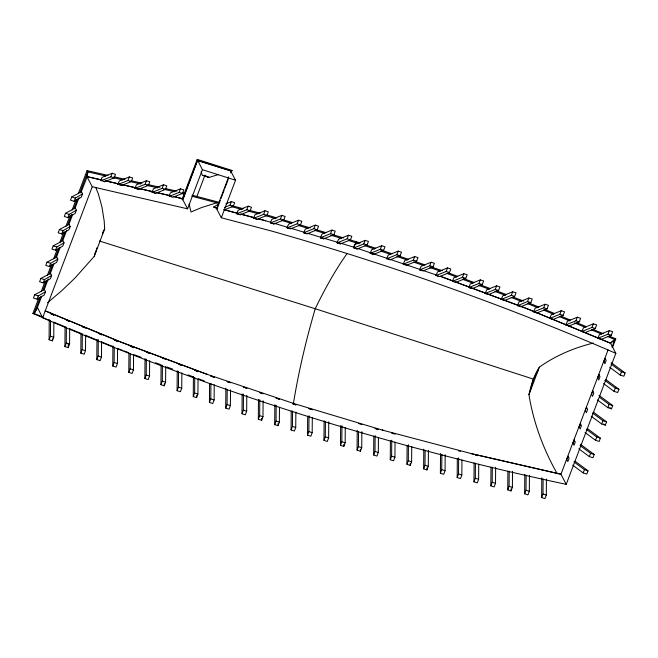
<?xml version="1.0" encoding="UTF-8"?>
<svg xmlns="http://www.w3.org/2000/svg" width="658" height="658" viewBox="0 0 658 658"><rect width="100%" height="100%" fill="white"/><g stroke="black" fill="none" stroke-linecap="round" stroke-linejoin="round"><path stroke-width="0.99" d="M53.866 322.321L53.75 337.266L52.401 340.836L49.087 339.783L49.243 319.689M50.559 320.956L50.436 336.205L53.75 337.266M52.401 340.836L52.418 338.804M69.69 328.844L69.575 344.093L68.226 347.663L64.912 346.61L65.068 326.672M66.384 327.166L66.261 343.04L69.575 344.093M68.226 347.663L68.251 343.641M85.622 335.416L85.499 350.656L84.15 354.226L80.835 353.173L80.992 333.228M80.835 353.173L82.184 349.604L82.308 333.729M101.587 341.995L101.472 357.097L100.115 360.666L96.808 359.613L96.965 339.586M96.808 359.613L98.157 356.044L98.289 339.602M117.56 348.584L117.445 363.537L116.088 367.106L112.773 366.054L112.929 345.944M112.773 366.054L114.13 362.484L114.245 347.218M133.574 354.752L133.459 369.862L132.102 373.431L128.795 372.379L128.943 353.33M128.795 372.379L130.144 368.809L130.259 353.511M149.646 360.757L149.531 376.031L148.182 379.608L144.867 378.547L145.023 358.577M144.867 378.547L146.216 374.978L146.339 359.202M165.726 366.457L165.602 382.208L164.253 385.777L160.939 384.724L161.095 364.836M160.939 384.724L162.287 381.155L162.411 365.206M164.253 385.777L164.27 383.779M181.871 372.806L181.756 388.171L180.399 391.749L177.084 390.688L177.241 370.767M177.084 390.688L178.441 387.118L178.565 371.252M198.05 378.852L197.926 394.076L196.578 397.646L193.263 396.593L193.419 376.582M193.263 396.593L194.62 393.023L194.735 377.618M196.578 397.646L196.594 395.631M214.228 384.667L214.113 399.957L212.756 403.535L209.441 402.474L209.589 383.458M209.441 402.474L210.799 398.904L210.914 383.548M230.514 389.824L230.39 405.591L229.033 409.161L225.727 408.108L225.875 388.171M225.727 408.108L227.076 404.538L227.191 389.701M246.791 395.294L246.668 411.225L245.311 414.795L242.004 413.742L242.152 393.887M242.004 413.742L243.353 410.173L243.476 394.175M263.101 400.78L262.978 416.753L261.629 420.33L258.314 419.269L258.471 399.447M258.314 419.269L259.671 415.7L259.795 399.661M261.629 420.33L261.645 418.34M279.477 407.286L279.362 422.115L278.005 425.685L274.699 424.632L274.847 404.719M274.699 424.632L276.047 421.062L276.171 405.18M278.005 425.685L278.021 423.694M295.861 412.089L295.738 427.478L294.389 431.048L291.075 429.995L291.223 411.003M291.075 429.995L292.432 426.425L292.547 411.011M312.303 417.69L312.188 432.66L310.839 436.229L307.525 435.177L307.673 416.267M307.525 435.177L308.873 431.607L308.997 415.7M328.753 421.811L328.63 437.866L327.273 441.444L323.958 440.383L324.114 420.643M323.958 440.383L325.315 436.813L325.43 421.762M345.269 427.79L345.154 442.842L343.797 446.412L340.49 445.359L340.638 425.627M340.49 445.359L341.839 441.789L341.963 425.726M343.797 446.412L343.813 444.446M361.859 431.607L361.736 447.67L360.387 451.24L357.072 450.187L357.22 430.373M357.072 450.187L358.421 446.618L358.536 431.566M360.387 451.24L360.395 449.266M378.432 437.529L378.317 452.498L376.968 456.068L373.654 455.015L373.802 436.106M373.654 455.015L375.002 451.437L375.126 435.547M395.047 442.184L394.932 457.236L393.583 460.814L390.268 459.753L390.416 440.885M390.268 459.753L391.617 456.183L391.74 440.194M411.735 446.733L411.62 461.793L410.263 465.362L406.957 464.309L407.096 445.515M406.957 464.309L408.305 460.74L408.429 444.676M410.263 465.362L410.279 463.397M428.432 450.286L428.309 466.349L426.952 469.919L423.637 468.866L423.793 449.159M423.637 468.866L424.994 465.288L425.109 450.236M426.952 469.919L426.968 467.871M445.178 454.678L445.055 470.733L443.698 474.311L440.391 473.25L440.539 453.535M440.391 473.25L441.74 469.68L441.855 454.629M461.957 459.958L461.842 475.018L460.485 478.588L457.178 477.535L457.318 458.725M457.178 477.535L458.527 473.966L458.651 457.902M478.744 464.244L478.629 479.304L477.28 482.873L473.966 481.82L474.114 462.961M473.966 481.82L475.315 478.251L475.43 463.191M495.639 467.279L495.515 483.342L494.158 486.912L490.843 485.859L490.991 467.09M490.843 485.859L492.2 482.289L492.316 467.229M512.524 471.293L512.401 487.356L511.052 490.926L507.737 489.873L507.877 471.177M507.737 489.873L509.086 486.295L509.21 471.243M511.052 490.926L511.069 488.886M529.443 475.24L529.32 491.304L527.963 494.874L524.648 493.821L524.804 474.328M524.648 493.821L526.005 490.251L526.12 475.191M546.436 478.983L546.313 495.046L544.956 498.616L541.641 497.563L541.797 477.848M541.641 497.563L542.998 493.994L543.113 478.934M350.443 239.981L356.323 241.741L353.585 247.104M78.318 193.633L87.045 170.611L87.785 171.87L87.218 176.665L80.827 192.942M105.79 175.99L87.785 171.87L86.988 176.681L92.252 186.757L42.63 317.765A2855.449 2704.709 -27.6 0 0 566.225 484.337L615.847 353.33L610.583 343.254L528.226 309.161L455.813 282.06M47.475 302.762L61.556 290.877L75.045 277.98L94.258 256.332L95.204 252.664M557.227 473.735C543.393 449.266 533.367 422.436 528.95 394.627C531.047 384.971 533.967 375.554 539.346 367.18C555.459 355.624 574.08 347.811 593.286 343.073M117.955 184.265L119.263 180.991L129.338 176.92L132.653 177.973L131.296 181.542L121.59 185.466L117.955 184.265L120.504 184.824M135.038 188.196L136.403 184.783L146.454 180.728L149.769 181.781L148.412 185.35L138.624 189.307L135.038 188.196L138.624 189.307M152.105 192.103L153.388 188.846L163.48 184.775L166.795 185.827L165.446 189.397L155.74 193.312L152.105 192.103L155.74 193.312M169.172 196.002L170.373 192.909L180.506 188.821L183.821 189.874L182.472 193.444L172.865 197.318L169.172 196.002L171.713 196.561M236.765 213.628L238.13 210.223L248.173 206.168L251.488 207.221L250.139 210.79L240.269 214.771L236.765 213.628L240.269 214.771M253.618 218.069L254.909 214.829L264.993 210.757L268.308 211.81L266.959 215.38L257.188 219.328L253.618 218.069L257.188 219.328M270.438 222.675L271.721 219.451L281.805 215.38L285.12 216.441L283.762 220.011L273.925 223.975L270.438 222.675L273.925 223.975M287.11 227.693L288.484 224.296L298.518 220.249L301.833 221.302L300.484 224.871L290.54 228.885L287.11 227.693L289.61 228.433M303.782 232.71L305.246 229.14L315.24 225.11L318.554 226.163L317.197 229.732L307.154 233.787L303.782 232.71L307.154 233.787M320.438 237.752L321.918 234.133L331.912 230.094L335.218 231.147L333.869 234.717L323.752 238.805L320.438 237.752L323.818 238.78L320.454 237.711L330.555 233.664L333.869 234.717M337.11 242.695L338.483 239.282L348.526 235.227L351.833 236.28L350.484 239.857L340.531 243.871L337.11 242.695L340.531 243.871M353.765 247.671L355.057 244.431L365.141 240.359L368.447 241.42L367.098 244.99L357.171 248.995L353.765 247.671L357.171 248.995M370.24 253.231L371.647 249.76L381.673 245.714L384.979 246.766L383.63 250.336L373.563 254.399L370.24 253.231L373.563 254.399M386.715 258.775L388.204 255.148L398.18 251.117L401.495 252.17L400.146 255.74L390.029 259.828L386.715 258.775L396.832 254.687L400.146 255.74M403.214 264.212L404.736 260.576L414.68 256.554L417.995 257.615L416.637 261.185L406.529 265.264L403.214 264.212L413.331 260.132L416.637 261.185M436.081 275.381L437.471 271.96L447.498 267.913L450.812 268.966L449.455 272.535L439.421 276.59L436.081 275.381L439.421 276.59M452.408 281.328L453.855 277.75L463.857 273.712L467.172 274.764L465.823 278.334L455.706 282.422L452.408 281.328L453.14 281.599M468.858 287.472L470.297 283.927L480.307 279.889L483.614 280.941L482.265 284.511L472.148 288.599L468.858 287.472L470.092 287.941M485.143 293.493L486.649 289.857L496.609 285.835L499.924 286.888L498.567 290.458L488.458 294.545L485.143 293.493L495.26 289.405L498.567 290.458M501.231 299.423L502.753 295.787L512.697 291.774L516.012 292.826L514.655 296.396L504.546 300.484L501.231 299.423L511.348 295.343L514.655 296.396M533.622 311.9L535.102 308.281L545.087 304.251L548.402 305.304L547.053 308.873L536.936 312.953L533.622 311.9L543.738 307.821L547.053 308.873M549.726 318.398L551.248 314.754L561.192 310.74L564.506 311.793L563.149 315.363L553.033 319.451L549.726 318.398L559.835 314.31L563.149 315.363M565.822 324.887L567.385 321.236L577.288 317.238L580.603 318.291L579.254 321.861L569.137 325.94L565.822 324.887L575.939 320.808L579.254 321.861M581.878 331.509L583.449 327.849L593.343 323.851L596.658 324.904L595.301 328.482L585.184 332.561L581.878 331.509L591.986 327.421L595.301 328.482M597.867 338.278L599.397 334.634L609.341 330.62L612.647 331.673L611.298 335.243L601.182 339.331L597.867 338.278L607.984 334.19L611.298 335.243M95.245 253.725L96.833 247.91M529.937 392.02L533.375 379.419L538.359 369.796M34.66 294.759L33.426 298.025L37.054 299.176L44.259 295.006L45.492 291.741L44.399 289.652L34.66 294.759L38.287 295.919L45.492 291.741M40.837 278.449L39.603 281.714L43.231 282.866L50.436 278.696L51.669 275.431L50.576 273.341L40.837 278.449L44.464 279.609L51.669 275.431M47.014 262.147L45.78 265.404L49.408 266.556L56.613 262.386L57.846 259.12L56.752 257.031L47.014 262.147L50.641 263.299L57.846 259.12M53.191 245.837L51.957 249.094L55.585 250.246L62.79 246.076L64.032 242.81L62.938 240.721L53.191 245.837L56.818 246.989L64.032 242.81M59.376 229.527L58.134 232.784L61.762 233.944L68.967 229.765L70.209 226.5L69.115 224.411L59.376 229.527L62.995 230.678L70.209 226.5M65.553 213.217L64.311 216.474L67.938 217.634L75.152 213.455L76.386 210.198L75.292 208.101L65.553 213.217L69.18 214.368L76.386 210.198M71.73 196.906L70.496 200.164L74.115 201.323L81.329 197.145L82.563 193.888L81.469 191.791L71.73 196.906L75.357 198.058L82.563 193.888M37.054 299.176L38.287 295.919M43.231 282.866L44.464 279.609M49.408 266.556L50.641 263.299M55.585 250.246L56.818 246.989M61.762 233.944L62.995 230.678M67.938 217.634L69.18 214.368M74.115 201.323L75.357 198.058M49.967 320.594L32.9 313.537L38.715 298.189M41.257 291.478L45.254 280.925M47.434 275.167L51.431 264.615M53.611 258.865L57.246 249.267M59.788 242.555L63.785 232.003M65.965 226.245L69.962 215.692M72.141 209.943L76.139 199.39M32.9 313.537L34.142 313.479L40.434 296.865M43.066 289.907L46.603 280.588M49.251 273.596L52.78 264.277M55.428 257.286L58.957 247.967M61.605 240.976L65.134 231.657M67.782 224.674L71.664 214.418M73.959 208.364L77.488 199.045M80.136 192.054L87.785 171.87M41.709 296.215L37.358 307.689L34.142 313.479L43.543 317.362M44.242 289.52L48.231 279M50.041 274.221L54.022 263.702M56.193 257.961L60.182 247.449M62.716 240.754L66.705 230.234M68.876 224.493L72.495 214.936M75.037 208.241L79.018 197.721M49.087 339.783L50.485 336.09M101.093 180.761L110.807 176.838L112.164 173.268L115.479 174.321L114.122 177.89L104.614 181.731L100.863 180.308L102.006 177.372L112.164 173.268M94.258 256.332L104.655 228.894L104.194 220.981L101.949 206.949L98.322 193.814L95.64 187.283M64.912 346.61L66.31 342.925L67.568 343.451M118.078 184.495L127.989 180.489L129.338 176.92M135.112 188.336L145.105 184.298L146.454 180.728M152.228 192.342L162.131 188.344L163.48 184.775M169.353 196.347L179.157 192.391L180.506 188.821M615.847 353.33A2855.449 2704.709 -27.6 0 0 270.964 230.884L221.318 217.757L235.539 180.226L202.409 169.69L197.219 159.384L181.995 199.571L182.579 199.843L197.564 160.289L197.219 159.384L232.044 170.463L231.328 172.355M202.409 169.69L187.579 208.833L182.858 199.802L197.564 160.289L231.369 171.039L232.044 170.463M196.742 196.898L204.967 175.176M221.318 217.757L216.597 208.718L228.663 176.862M217.732 207.048L220.241 200.419M220.956 198.519L224.189 189.989M224.904 188.098L228.137 179.568M230.654 172.939L231.369 171.039L197.688 160.659M224.501 207.41L229.979 205.197L231.336 201.628L234.651 202.68L233.294 206.25L224.271 209.894M236.831 213.768L246.824 209.738L248.173 206.168M253.749 218.316L263.644 214.327L264.993 210.757M270.578 222.939L280.448 218.958L281.805 215.38M287.192 227.841L297.169 223.819L298.518 220.249M303.807 232.751L313.882 228.68L315.24 225.11M330.555 233.664L331.912 230.094M337.184 242.835L347.169 238.796L348.526 235.227M353.897 247.926L363.784 243.937L365.141 240.359M370.289 253.33L380.316 249.283L381.673 245.714M396.832 254.687L398.18 251.117M413.331 260.132L414.68 256.554M420.988 270.323L419.631 269.862L429.74 265.807L431.089 262.238L434.403 263.29L433.046 266.86L422.938 270.94L419.639 269.879L421.104 266.268L431.089 262.238M436.155 275.513L446.149 271.483L447.498 267.913M452.424 281.353L462.508 277.281L463.857 273.712M468.883 287.521L478.95 283.458L480.307 279.889M495.26 289.405L496.609 285.835M511.348 295.343L512.697 291.774M517.533 305.682L527.552 301.561L528.9 297.992L532.215 299.045L530.858 302.614L520.749 306.702L517.435 305.649L518.915 302.022L528.9 297.992M543.738 307.821L545.087 304.251M528.95 394.627L539.346 367.18M559.835 314.31L561.192 310.74M575.939 320.808L577.288 317.238M591.986 327.421L593.343 323.851M607.984 334.19L609.341 330.62M566.225 484.337L560.953 474.262L608.041 349.949M567.994 456.224L566.76 459.481L567.854 461.579L569.088 458.313L568.282 456.282L567.352 458.725M580.348 423.604L581.442 425.693L580.208 428.958L579.114 426.861L580.636 423.662L579.714 426.104M592.702 390.984L593.796 393.073L592.562 396.338L591.468 394.249L592.998 391.041M598.887 374.673L599.981 376.763L598.739 380.028L597.645 377.939L599.175 374.731L598.245 377.174M573.225 443.229L574.154 440.786M604.118 361.686L605.039 359.235M611.981 347.243L614.893 339.561L615.781 338.821L609.144 336.074M612.508 347.457L615.781 338.821M575.051 461.2L588.03 470.807L586.796 474.073L583.169 472.913L584.403 469.656L573.924 461.891M580.422 444.29L594.207 454.497L592.973 457.762L589.346 456.603L590.58 453.346L580.101 445.581M587.413 428.58L600.384 438.187L599.15 441.452L595.523 440.292L596.765 437.035L586.278 429.271M593.59 412.27L606.569 421.877L605.327 425.142L601.7 423.991L602.942 420.725L592.455 412.969M598.953 395.359L612.746 405.567L611.504 408.832L607.885 407.68L609.119 404.415L599.446 397.251M605.944 379.65L618.923 389.256L617.689 392.522L614.062 391.37L615.296 388.105L604.817 380.349M611.315 362.739L625.1 372.946L623.866 376.212L620.239 375.06L621.473 371.795L610.994 364.038M102.303 234.133L103.66 231.501M102.771 232.356L104.655 228.894M34.142 313.479L37.572 307.714L42.63 317.765M610.583 343.254L614.893 339.561L607.375 336.452M181.345 193.436L184.059 194.151L185.079 193.337L182.34 192.613M614.893 339.561L610.279 343.065L526.12 308.363L455.081 281.805M218.695 204.021L213.76 206.999L216.721 208.561M225.875 203.832L231.336 201.628M201.101 171.59L202.294 175.341L208.915 177.446L218.366 174.592M202.96 175.554L205.074 175.382M217.461 208.948L216.597 208.718M471.531 453.666L471.12 453.568L560.953 474.262M87.045 170.611L108.002 175.406M113.99 176.78L124.971 179.289M130.958 180.662L141.939 183.171M147.927 184.544L159.902 187.283M165.89 188.657L176.87 191.165M113.793 177.825L122.799 179.881M129.799 181.485L140.804 184.001M146.808 185.375L157.813 187.892M163.817 189.265L174.822 191.782M102.105 180.07L87.218 176.665L101.233 179.881M106.07 180.983L118.975 183.936M121.952 184.61L135.844 187.793M138.822 188.476L152.714 191.651M156.686 192.564L169.583 195.516M560.641 474.114L473.308 454.135L382.199 430.061L382.635 430.176M105.239 180.802L119.254 184.018M122.256 184.709L136.28 187.925M139.282 188.616L153.298 191.832M156.3 192.523L169.32 195.508M173.325 196.429L182.57 198.757M92.252 186.757L187.579 208.833M392.99 433.474L391.798 433.194L395.113 434.148M191.996 195.163L218.695 202.203L201.636 207.525L191.017 211.999L189.117 204.227M232.521 205.855L243.386 208.726M249.316 210.289L260.181 213.159M191.963 196.24L218.662 203.289M231.394 206.645L242.284 209.524M248.222 211.086L258.117 213.702M265.042 215.528L275.85 218.703M174.543 196.652L182.694 198.798M217.666 208.035L213.76 206.999L217.716 208.051M224.51 209.836L237.209 213.192M241.116 214.22L254.794 217.831M258.701 218.867L271.112 222.371M223.654 209.614L237.513 213.282M240.483 214.064L254.333 217.732M258.298 218.777L265.651 220.718L265.223 220.611M358.676 423.555L361.916 424.583M267.099 214.985L276.903 217.93M282.784 219.69L292.596 222.626M299.456 224.691L310.239 227.923M316.128 229.683L325.932 232.628M332.792 234.684L343.583 237.916M281.731 220.463L291.535 223.399M298.395 225.464L308.199 228.4M315.059 230.456L324.863 233.401M330.744 235.161L341.527 238.393M348.386 240.45L359.136 243.781M274.057 223.259L288.122 227.462M290.063 228.046L304.736 232.447M307.442 233.269L353.453 247.063M294.142 403.634L383.293 430.373M99.424 241.025L315.215 308.734L533.161 379.016M363.784 243.937L367.098 244.99M380.316 249.283L383.63 250.336M347.169 238.796L350.484 239.857M313.882 228.68L317.197 229.732M429.74 265.807L433.046 266.86M297.169 223.819L300.484 224.871M446.149 271.483L449.455 272.535M280.448 218.958L283.762 220.011M462.508 277.281L465.823 278.334M263.644 214.327L266.959 215.38M478.95 283.458L482.265 284.511M246.824 209.738L250.139 210.79M229.979 205.197L233.294 206.25M527.552 301.561L530.858 302.614M179.157 192.391L182.472 193.444M162.131 188.344L165.446 189.397M145.105 184.298L148.412 185.35M127.989 180.489L131.296 181.542M110.807 176.838L114.122 177.89M621.473 371.795L625.1 372.946M615.296 388.105L618.923 389.256M609.119 404.415L612.746 405.567M602.942 420.725L606.569 421.877M596.765 437.035L600.384 438.187M590.58 453.346L594.207 454.497M584.403 469.656L588.03 470.807M475.495 455.163L477.149 455.69M458.708 450.878L460.361 451.404M542.998 493.994L546.313 495.046M526.005 490.251L529.32 491.304M82.184 349.604L85.499 350.656M509.086 486.295L512.401 487.356M98.157 356.044L101.472 357.097M492.2 482.289L495.515 483.342M114.13 362.484L117.445 363.537M475.315 478.251L478.629 479.304M130.144 368.809L133.459 369.862M458.527 473.966L461.842 475.018M146.216 374.978L149.531 376.031M441.74 469.68L445.055 470.733M162.287 381.155L165.602 382.208M424.994 465.288L428.309 466.349M178.441 387.118L181.756 388.171M408.305 460.74L411.62 461.793M194.62 393.023L197.926 394.076M391.617 456.183L394.932 457.236M210.799 398.904L214.113 399.957M375.002 451.437L378.317 452.498M227.076 404.538L230.39 405.591M358.421 446.618L361.736 447.67M243.353 410.173L246.668 411.225M259.671 415.7L262.978 416.753M341.839 441.789L345.154 442.842M276.047 421.062L279.362 422.115M292.432 426.425L295.738 427.478M308.873 431.607L312.188 432.66M325.315 436.813L328.63 437.866M356.323 241.741L360.197 243.049M366.012 244.998L375.693 248.263M381.508 250.221L392.16 253.807M397.967 255.756L408.618 259.342M415.395 261.629L425.084 264.886M430.891 266.844L442.513 270.759M364.943 245.738L374.624 248.995M380.431 250.953L390.112 254.21M396.889 256.488L407.541 260.075M413.347 262.032L423.999 265.618M429.806 267.576L440.457 271.154M357.442 248.403L436.978 275.176M294.406 403.724L206.357 374.081L119.633 341.617L45.122 310.831L121.738 342.423L207.418 374.451L207.007 374.303M448.271 272.84L457.828 276.409M463.553 278.556L474.064 282.496M479.797 284.634L490.3 288.574M496.033 290.713L506.545 294.652M513.232 297.153L523.735 301.084M528.514 302.877L538.968 307.08M447.193 273.531L456.742 277.108M462.475 279.255L472.979 283.187M478.711 285.333L489.215 289.265M494.939 291.404L505.451 295.343M511.176 297.482L521.679 301.413M527.412 303.56L537.808 307.714M452.951 280.982L440.441 276.327L453.189 281.089M117.305 348.411L122.075 350.196M123.992 350.911L128.762 352.704M134.495 354.851L141.182 357.352M155.51 362.714L160.289 364.499M166.976 367.008L172.709 369.154M187.991 374.871L193.723 377.018M198.494 378.811L204.227 380.949M162.468 358.232L165.668 359.342M544.651 309.433L554.135 313.348M560.78 316.095L570.264 320.01M576.901 322.757L586.385 326.672M593.023 329.419L603.452 333.729M543.45 310.041L553.789 314.31M559.432 316.646L569.77 320.915M574.475 322.856L585.752 327.519M591.394 329.847L601.733 334.124M53.767 322.157L65.142 326.861M69.888 328.819L81.263 333.524M85.055 335.087L97.384 340.186M101.184 341.749L113.505 346.848M207.336 176.541L208.915 177.446M205.872 175.842L208.257 177.241M609.76 367.296L620.239 375.06M603.575 383.606L614.062 391.37M609.884 407.631L611.504 408.832M597.398 399.916L607.885 407.68M603.707 423.941L605.327 425.142M591.221 416.226L601.7 423.991M585.044 432.536L595.523 440.292M578.867 448.846L589.346 456.603M572.69 465.157L583.169 472.913M230.654 170.883L235.539 180.226M121.352 185.013L121.59 185.466M104.26 181.057L104.614 181.731M184.043 194.159L184.232 196.207M347.054 253.601A219.237 51.242 -72.4 0 0 315.215 308.734A219.237 51.242 -72.4 0 0 293.386 403.831M574.171 439.914L572.937 443.171L574.031 445.269L575.265 442.003L574.171 439.914M586.525 407.294L585.291 410.551L586.385 412.648L587.619 409.383L586.525 407.294M605.064 358.363L603.83 361.629L604.916 363.718L606.158 360.452L605.064 358.363M295.919 404.9L292.481 403.584L295.919 404.9M312.369 409.704L308.997 408.634L312.369 409.704M378.498 429.551L375.126 428.473L378.498 429.551M214.113 377.207L210.823 376.105L214.113 377.207M230.456 382.717L227.166 381.615L230.456 382.717M246.791 388.228L243.509 387.134L246.791 388.228M263.126 393.731L259.836 392.629L263.126 393.731M279.444 399.209L276.154 398.106L279.444 399.209M133.393 347.243L130.152 346.05L133.632 347.704L133.393 347.243M149.531 353.297L146.29 352.096L149.531 353.297M181.789 365.363L178.548 364.17L181.789 365.363M197.902 371.375L194.661 370.183L198.099 371.754L197.902 371.375M53.619 314.771L50.427 313.479L53.923 315.346L53.619 314.771M69.559 321.375L66.368 320.084L69.559 321.375M85.482 327.939L82.291 326.648L85.482 327.939M101.398 334.486L98.207 333.203L101.645 334.955L101.398 334.486M117.313 341.033L114.122 339.75L117.609 341.609L117.313 341.033"/></g></svg>
